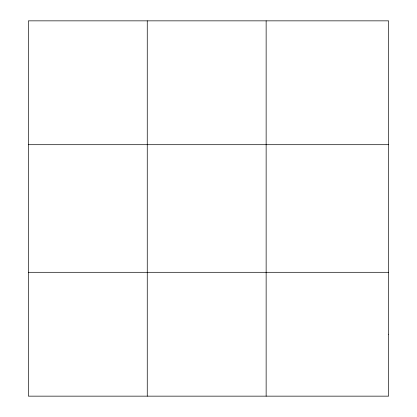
<?xml version="1.0" encoding="UTF-8"?>
<svg xmlns="http://www.w3.org/2000/svg" width="417" height="417" viewBox="0 0 417 417"><rect width="100%" height="100%" fill="white"/><g stroke="black" fill="none" stroke-linecap="round" stroke-linejoin="round"><path stroke-width="0.63" d="M28.377 144.699L388.623 144.699M28.377 272.301L388.623 272.301M266.14 20.85L266.14 396.15M147.258 20.85L147.258 396.15M388.623 334.226L388.623 396.15L28.377 396.15L28.377 20.85L388.623 20.85L388.623 334.226"/></g></svg>
